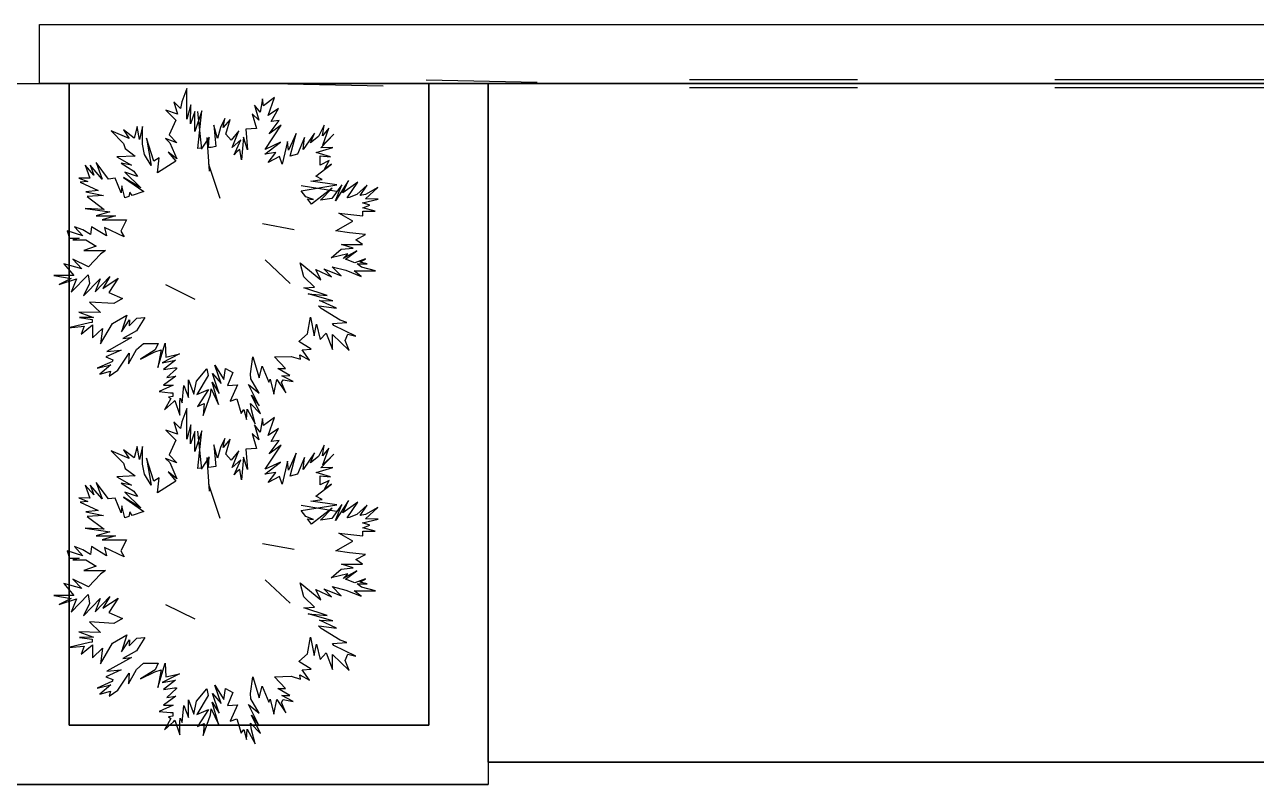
# Model space of a CAD drawing. Header units: metres. Extents: x 2 to 41.8, y 0.2 to 29.5.
# Drawn here: x 15.987 to 18.827, y 7.891 to 9.642 of the extents above; entities that cross this region are included whole.
import ezdxf

# ---------------------------------------------------------------- set-up
doc = ezdxf.new("R2010")
doc.units = ezdxf.units.M

msp = doc.modelspace()

# ---------------------------------------------------------------- linework, layer by layer
for p, q in [((16.9129, 9.5149), (17.1694, 9.509)), ((17.5205, 9.5153), (17.8277, 9.5153)), ((17.8277, 9.5153), (17.9076, 9.5153)), ((18.3623, 9.5153), (18.4422, 9.5153)), ((18.3906, 9.5153), (19.4971, 9.5153)), ((18.6305, 9.5153), (18.824, 9.5153)), ((15.9533, 9.5062), (20.8897, 9.5062)), ((16.0215, 9.5062), (20.8897, 9.5062)), ((16.0897, 9.5062), (16.9194, 9.5062)), ((16.0897, 9.5062), (16.0897, 8.0273)), ((16.0897, 9.5062), (16.0897, 8.0273)), ((16.5573, 9.5066), (16.8138, 9.5007)), ((16.9194, 9.5062), (16.9194, 8.0273)), ((16.9194, 9.5062), (16.9194, 8.0273)), ((17.0558, 9.5062), (20.8566, 9.5062)), ((17.0558, 9.5062), (17.0558, 7.9423)), ((17.0558, 9.5062), (17.0558, 7.891)), ((17.5205, 9.4971), (17.8277, 9.4971)), ((17.8277, 9.4971), (17.9076, 9.4971)), ((18.3623, 9.4971), (18.4422, 9.4971)), ((18.3906, 9.4971), (19.4971, 9.4971)), ((18.6305, 9.4971), (18.824, 9.4971)), ((16.3863, 9.442), (16.3954, 9.3549)), ((16.4074, 9.3818), (16.4129, 9.3043)), ((16.4112, 9.3203), (16.4372, 9.2418)), ((16.6249, 9.2715), (16.7066, 9.2579)), ((16.536, 9.1835), (16.6086, 9.1701)), ((16.5416, 9.0997), (16.5994, 9.0456)), ((16.3121, 9.043), (16.3798, 9.0094)), ((16.3863, 8.7046), (16.3954, 8.6176)), ((16.4074, 8.6444), (16.4129, 8.5669)), ((16.4112, 8.583), (16.4372, 8.5044)), ((16.6249, 8.5342), (16.7066, 8.5206)), ((16.536, 8.4461), (16.6086, 8.4328)), ((16.5416, 8.3624), (16.5994, 8.3082)), ((16.3121, 8.3057), (16.3798, 8.2721)), ((16.0897, 8.0273), (16.9194, 8.0273)), ((16.0897, 8.0273), (16.9194, 8.0273)), ((17.0558, 7.9423), (23.7036, 7.9423)), ((17.0558, 7.9423), (18.8306, 7.9423)), ((15.9533, 7.891), (17.0558, 7.891)), ((15.9533, 7.891), (17.0558, 7.891))]:
    msp.add_line(p, q)
for points in [[(17.0558, 9.5062), (20.8566, 9.5062), (20.8566, 11.7089), (23.7036, 11.7089), (23.7036, 7.9423), (17.0558, 7.9423), (17.0558, 9.5062)], [(16.9194, 9.5062), (17.0558, 9.5062), (17.0558, 7.891), (15.9533, 7.891), (15.9533, 9.5062), (16.0897, 9.5062), (16.0897, 8.0273), (16.9194, 8.0273), (16.9194, 9.5062)], [(16.8022, 9.2394), (16.7734, 9.2403), (16.8014, 9.2665), (16.7735, 9.2504), (16.7611, 9.2481), (16.7769, 9.272), (16.7537, 9.2504), (16.7359, 9.2435), (16.7307, 9.2426), (16.7555, 9.2785), (16.721, 9.2539), (16.7338, 9.2825), (16.7042, 9.2362), (16.719, 9.2729), (16.6957, 9.241), (16.6692, 9.237), (16.6964, 9.2649), (16.649, 9.2282), (16.6397, 9.2402), (16.6533, 9.239), (16.6357, 9.2454), (16.6252, 9.2591), (16.7069, 9.2727), (16.6473, 9.281), (16.6737, 9.2847), (16.6587, 9.2927), (16.695, 9.3202), (16.6785, 9.3087), (16.6896, 9.329), (16.6687, 9.3183), (16.669, 9.3395), (16.6927, 9.337), (16.6593, 9.3473), (16.6981, 9.3585), (16.6701, 9.3581), (16.7006, 9.3894), (16.675, 9.3645), (16.6888, 9.4032), (16.6741, 9.3858), (16.6779, 9.4103), (16.665, 9.3838), (16.6463, 9.3695), (16.6557, 9.3921), (16.6295, 9.3541), (16.6329, 9.3819), (16.6165, 9.3434), (16.5994, 9.3386), (16.6134, 9.3912), (16.5954, 9.3528), (16.5932, 9.3729), (16.5815, 9.3202), (16.5752, 9.3378), (16.5492, 9.3241), (16.5668, 9.3472), (16.5415, 9.3431), (16.5771, 9.3711), (16.5418, 9.3545), (16.5792, 9.4103), (16.5515, 9.3902), (16.5745, 9.4207), (16.5557, 9.4183), (16.573, 9.4486), (16.549, 9.4326), (16.5637, 9.4739), (16.5385, 9.4551), (16.536, 9.4711), (16.5307, 9.4399), (16.5177, 9.4566), (16.5275, 9.4221), (16.5123, 9.4367), (16.5222, 9.4023), (16.4972, 9.4007), (16.5014, 9.3537), (16.4922, 9.3824), (16.4876, 9.3304), (16.4839, 9.3539), (16.4773, 9.3497), (16.4702, 9.3418), (16.486, 9.3761), (16.4659, 9.3589), (16.4812, 9.3968), (16.4632, 9.3756), (16.4516, 9.3894), (16.4614, 9.4236), (16.4455, 9.4047), (16.4488, 9.4255), (16.4392, 9.4048), (16.4317, 9.3798), (16.4233, 9.4105), (16.4284, 9.3613), (16.4177, 9.3591), (16.4114, 9.3585), (16.4131, 9.3829), (16.3962, 9.357), (16.3865, 9.3561), (16.3956, 9.4431), (16.3797, 9.3954), (16.3797, 9.4417), (16.3695, 9.4133), (16.3706, 9.4569), (16.3614, 9.4243), (16.3613, 9.4258), (16.3613, 9.4945), (16.3496, 9.4637), (16.3464, 9.4485), (16.3311, 9.4641), (16.3402, 9.4354), (16.3133, 9.4445), (16.3357, 9.4215), (16.3204, 9.388), (16.3386, 9.3694), (16.3123, 9.3797), (16.322, 9.3698), (16.3381, 9.3324), (16.318, 9.3483), (16.3357, 9.3271), (16.2935, 9.3001), (16.2975, 9.3349), (16.2851, 9.3272), (16.268, 9.3805), (16.2794, 9.3176), (16.2636, 9.343), (16.2594, 9.3662), (16.2594, 9.4073), (16.2524, 9.3771), (16.2468, 9.4073), (16.2403, 9.3805), (16.2154, 9.3994), (16.2287, 9.3796), (16.187, 9.3974), (16.2153, 9.3683), (16.2191, 9.3564), (16.2421, 9.339), (16.1998, 9.3372), (16.234, 9.3179), (16.2097, 9.3223), (16.239, 9.3039), (16.2477, 9.2919), (16.2187, 9.3016), (16.2556, 9.2659), (16.2154, 9.2899), (16.2624, 9.2573), (16.2351, 9.2481), (16.2303, 9.256), (16.2276, 9.2456), (16.2185, 9.2425), (16.2114, 9.2701), (16.2097, 9.2539), (16.1965, 9.2881), (16.1808, 9.2861), (16.1525, 9.3241), (16.166, 9.286), (16.1382, 9.3177), (16.1473, 9.2953), (16.127, 9.3177), (16.1381, 9.2877), (16.1125, 9.2883), (16.1334, 9.2804), (16.1153, 9.2785), (16.1571, 9.2598), (16.1282, 9.2565), (16.169, 9.248), (16.1312, 9.2456), (16.1707, 9.2161), (16.1267, 9.2184), (16.1841, 9.2102), (16.1525, 9.2009), (16.1972, 9.2009), (16.1659, 9.1919), (16.2219, 9.1919), (16.2089, 9.1663), (16.2168, 9.1527), (16.1712, 9.1742), (16.176, 9.1554), (16.1417, 9.1761), (16.1392, 9.1581), (16.1215, 9.169), (16.1026, 9.1762), (16.1215, 9.1554), (16.0853, 9.1665), (16.0907, 9.1498), (16.1132, 9.1498), (16.0983, 9.1459), (16.1282, 9.1459), (16.1521, 9.131), (16.1242, 9.1216), (16.1739, 9.1216), (16.162, 9.1128), (16.1345, 9.0835), (16.0985, 9.1013), (16.1193, 9.0794), (16.0775, 9.0909), (16.101, 9.0634), (16.0551, 9.0634), (16.0945, 9.0567), (16.0674, 9.0427), (16.1068, 9.0561), (16.0944, 9.0253), (16.1336, 9.0655), (16.1372, 9.045), (16.123, 9.0167), (16.1618, 9.0564), (16.1497, 9.0261), (16.1838, 9.0611), (16.1679, 9.034), (16.2029, 9.0576), (16.1816, 9.0243), (16.2127, 9.0109), (16.193, 8.9989), (16.1368, 9.0025), (16.1623, 8.9783), (16.1122, 8.9796), (16.1463, 8.9673), (16.1141, 8.9666), (16.1428, 8.9627), (16.1433, 8.9558), (16.137, 8.9549), (16.0889, 8.9433), (16.1248, 8.9467), (16.118, 8.9284), (16.1436, 8.9498), (16.1438, 8.9465), (16.1435, 8.9198), (16.1666, 8.9419), (16.1626, 8.9061), (16.1897, 8.9535), (16.223, 8.9727), (16.2107, 8.9339), (16.2294, 8.9615), (16.2285, 8.9477), (16.2459, 8.9651), (16.2646, 8.9668), (16.2456, 8.9362), (16.2137, 8.9188), (16.2339, 8.9206), (16.1766, 8.8889), (16.21, 8.892), (16.1748, 8.8763), (16.1905, 8.8696), (16.1895, 8.8648), (16.1887, 8.8651), (16.155, 8.8503), (16.1858, 8.8575), (16.1606, 8.8365), (16.185, 8.8429), (16.1826, 8.8315), (16.2019, 8.8457), (16.2283, 8.8844), (16.2271, 8.8598), (16.2456, 8.8931), (16.2616, 8.9074), (16.2949, 8.9074), (16.288, 8.8924), (16.2547, 8.8712), (16.2874, 8.8875), (16.3024, 8.8923), (16.2942, 8.8518), (16.3113, 8.908), (16.3129, 8.8758), (16.3443, 8.8833), (16.3046, 8.8628), (16.3351, 8.8685), (16.3075, 8.8469), (16.333, 8.8506), (16.3376, 8.8506), (16.3373, 8.849), (16.3155, 8.8287), (16.3359, 8.8318), (16.3074, 8.8108), (16.3295, 8.8108), (16.2972, 8.7963), (16.3234, 8.7937), (16.3291, 8.7937), (16.3289, 8.7852), (16.319, 8.7837), (16.3242, 8.7799), (16.3097, 8.754), (16.3309, 8.7723), (16.3335, 8.776), (16.3451, 8.7422), (16.3451, 8.7717), (16.3463, 8.7808), (16.3506, 8.7706), (16.3545, 8.8099), (16.3649, 8.7827), (16.3649, 8.8234), (16.3774, 8.7899), (16.3834, 8.8201), (16.4077, 8.8488), (16.4109, 8.8333), (16.3845, 8.7894), (16.4112, 8.8009), (16.3857, 8.7619), (16.4013, 8.7687), (16.3991, 8.7412), (16.4163, 8.7889), (16.4171, 8.8027), (16.4342, 8.7668), (16.4194, 8.8178), (16.4357, 8.7921), (16.4202, 8.8378), (16.4405, 8.8147), (16.4256, 8.8569), (16.4464, 8.8241), (16.4502, 8.8491), (16.4673, 8.8403), (16.4554, 8.8102), (16.4785, 8.8114), (16.4614, 8.774), (16.4766, 8.7794), (16.4867, 8.746), (16.4931, 8.755), (16.499, 8.7319), (16.5008, 8.7556), (16.5192, 8.7215), (16.5106, 8.7543), (16.5081, 8.7691), (16.5314, 8.7452), (16.5106, 8.7877), (16.5283, 8.7632), (16.5033, 8.8125), (16.5283, 8.7927), (16.5086, 8.8253), (16.5083, 8.8375), (16.5134, 8.8763), (16.5281, 8.8276), (16.5353, 8.855), (16.5505, 8.818), (16.5534, 8.825), (16.5618, 8.7899), (16.5688, 8.8237), (16.5897, 8.7932), (16.5799, 8.8172), (16.5831, 8.8236), (16.6062, 8.8191), (16.5805, 8.8328), (16.5992, 8.8335), (16.5712, 8.8493), (16.5891, 8.8494), (16.5633, 8.876), (16.6023, 8.8773), (16.6237, 8.8706), (16.6221, 8.8809), (16.6443, 8.8686), (16.6275, 8.8923), (16.6482, 8.8941), (16.6193, 8.9113), (16.6392, 8.929), (16.6462, 8.9677), (16.6549, 8.925), (16.6607, 8.9517), (16.6684, 8.9164), (16.6828, 8.9312), (16.697, 8.8933), (16.697, 8.9279), (16.7353, 8.8909), (16.7262, 8.9141), (16.7323, 8.9282), (16.7509, 8.9236), (16.7003, 8.9483), (16.6972, 8.9531), (16.7299, 8.9555), (16.715, 8.9607), (16.6708, 8.9874), (16.6651, 8.9939), (16.6656, 8.9938), (16.7062, 8.9884), (16.6675, 9.0065), (16.6981, 9.0053), (16.6414, 9.0214), (16.6848, 9.0177), (16.6314, 9.0353), (16.656, 9.0368), (16.6312, 9.0604), (16.623, 9.0931), (16.6702, 9.0534), (16.6591, 9.0778), (16.6952, 9.0606), (16.6774, 9.0788), (16.7174, 9.0628), (16.6968, 9.0839), (16.7282, 9.0762), (16.7634, 9.0618), (16.7475, 9.0747), (16.7966, 9.0747), (16.7641, 9.083), (16.7539, 9.0904), (16.7769, 9.0906), (16.7605, 9.0941), (16.7733, 9.1019), (16.7485, 9.0927), (16.7269, 9.1014), (16.7535, 9.1204), (16.7221, 9.103), (16.7324, 9.1135), (16.6943, 9.1043), (16.717, 9.1241), (16.7451, 9.127), (16.7181, 9.1355), (16.7664, 9.1355), (16.751, 9.1462), (16.7731, 9.1581), (16.7361, 9.162), (16.7049, 9.1669), (16.7439, 9.1892), (16.7118, 9.2072), (16.7672, 9.2011), (16.7669, 9.2121), (16.7955, 9.2121), (16.7668, 9.2198), (16.7832, 9.2258), (16.7665, 9.231), (16.8022, 9.2394)], [(16.8022, 8.5021), (16.7734, 8.503), (16.8014, 8.5292), (16.7735, 8.513), (16.7611, 8.5108), (16.7769, 8.5346), (16.7537, 8.5131), (16.7359, 8.5062), (16.7307, 8.5053), (16.7555, 8.5411), (16.721, 8.5166), (16.7338, 8.5451), (16.7042, 8.4989), (16.719, 8.5356), (16.6957, 8.5037), (16.6692, 8.4997), (16.6964, 8.5276), (16.649, 8.4909), (16.6397, 8.5029), (16.6533, 8.5017), (16.6357, 8.5081), (16.6252, 8.5218), (16.7069, 8.5353), (16.6473, 8.5437), (16.6737, 8.5473), (16.6587, 8.5554), (16.695, 8.5829), (16.6785, 8.5713), (16.6896, 8.5916), (16.6687, 8.581), (16.669, 8.6021), (16.6927, 8.5996), (16.6593, 8.6099), (16.6981, 8.6212), (16.6701, 8.6207), (16.7006, 8.6521), (16.675, 8.6271), (16.6888, 8.6658), (16.6741, 8.6485), (16.6779, 8.673), (16.665, 8.6465), (16.6463, 8.6322), (16.6557, 8.6548), (16.6295, 8.6168), (16.6329, 8.6446), (16.6165, 8.606), (16.5994, 8.6012), (16.6134, 8.6539), (16.5954, 8.6154), (16.5932, 8.6355), (16.5815, 8.5829), (16.5752, 8.6005), (16.5492, 8.5867), (16.5668, 8.6098), (16.5415, 8.6057), (16.5771, 8.6338), (16.5418, 8.6172), (16.5792, 8.673), (16.5515, 8.6529), (16.5745, 8.6834), (16.5557, 8.681), (16.573, 8.7113), (16.549, 8.6952), (16.5637, 8.7365), (16.5385, 8.7177), (16.536, 8.7338), (16.5307, 8.7026), (16.5177, 8.7193), (16.5275, 8.6847), (16.5123, 8.6993), (16.5222, 8.665), (16.4972, 8.6633), (16.5014, 8.6164), (16.4922, 8.6451), (16.4876, 8.5931), (16.4839, 8.6166), (16.4773, 8.6124), (16.4702, 8.6045), (16.486, 8.6387), (16.4659, 8.6215), (16.4812, 8.6594), (16.4632, 8.6383), (16.4516, 8.6521), (16.4614, 8.6862), (16.4455, 8.6673), (16.4488, 8.6881), (16.4392, 8.6674), (16.4317, 8.6424), (16.4233, 8.6732), (16.4284, 8.6239), (16.4177, 8.6218), (16.4114, 8.6212), (16.4131, 8.6456), (16.3962, 8.6197), (16.3865, 8.6187), (16.3956, 8.7058), (16.3797, 8.6581), (16.3797, 8.7043), (16.3695, 8.676), (16.3706, 8.7196), (16.3614, 8.6869), (16.3613, 8.6884), (16.3613, 8.7572), (16.3496, 8.7264), (16.3464, 8.7111), (16.3311, 8.7267), (16.3402, 8.6981), (16.3133, 8.7071), (16.3357, 8.6842), (16.3204, 8.6506), (16.3386, 8.632), (16.3123, 8.6423), (16.322, 8.6325), (16.3381, 8.5951), (16.318, 8.611), (16.3357, 8.5898), (16.2935, 8.5627), (16.2975, 8.5975), (16.2851, 8.5899), (16.268, 8.6431), (16.2794, 8.5803), (16.2636, 8.6057), (16.2594, 8.6288), (16.2594, 8.6699), (16.2524, 8.6398), (16.2468, 8.6699), (16.2403, 8.6432), (16.2154, 8.6621), (16.2287, 8.6422), (16.187, 8.66), (16.2153, 8.6309), (16.2191, 8.6191), (16.2421, 8.6017), (16.1998, 8.5999), (16.234, 8.5806), (16.2097, 8.5849), (16.239, 8.5666), (16.2477, 8.5546), (16.2187, 8.5642), (16.2556, 8.5285), (16.2154, 8.5525), (16.2624, 8.52), (16.2351, 8.5108), (16.2303, 8.5187), (16.2276, 8.5082), (16.2185, 8.5052), (16.2114, 8.5328), (16.2097, 8.5166), (16.1965, 8.5508), (16.1808, 8.5487), (16.1525, 8.5867), (16.166, 8.5487), (16.1382, 8.5803), (16.1473, 8.558), (16.127, 8.5803), (16.1381, 8.5504), (16.1125, 8.551), (16.1334, 8.5431), (16.1153, 8.5411), (16.1571, 8.5225), (16.1282, 8.5192), (16.169, 8.5106), (16.1312, 8.5083), (16.1707, 8.4788), (16.1267, 8.4811), (16.1841, 8.4728), (16.1525, 8.4636), (16.1972, 8.4636), (16.1659, 8.4545), (16.2219, 8.4545), (16.2089, 8.429), (16.2168, 8.4153), (16.1712, 8.4369), (16.176, 8.418), (16.1417, 8.4388), (16.1392, 8.4207), (16.1215, 8.4317), (16.1026, 8.4388), (16.1215, 8.418), (16.0853, 8.4291), (16.0907, 8.4125), (16.1132, 8.4125), (16.0983, 8.4086), (16.1282, 8.4086), (16.1521, 8.3936), (16.1242, 8.3842), (16.1739, 8.3842), (16.162, 8.3755), (16.1345, 8.3461), (16.0985, 8.3639), (16.1193, 8.342), (16.0775, 8.3536), (16.101, 8.326), (16.0551, 8.326), (16.0945, 8.3194), (16.0674, 8.3054), (16.1068, 8.3188), (16.0944, 8.288), (16.1336, 8.3282), (16.1372, 8.3077), (16.123, 8.2793), (16.1618, 8.3191), (16.1497, 8.2887), (16.1838, 8.3237), (16.1679, 8.2967), (16.2029, 8.3203), (16.1816, 8.287), (16.2127, 8.2736), (16.193, 8.2615), (16.1368, 8.2652), (16.1623, 8.241), (16.1122, 8.2422), (16.1463, 8.2299), (16.1141, 8.2293), (16.1428, 8.2253), (16.1433, 8.2184), (16.137, 8.2176), (16.0889, 8.206), (16.1248, 8.2094), (16.118, 8.191), (16.1436, 8.2124), (16.1438, 8.2091), (16.1435, 8.1825), (16.1666, 8.2045), (16.1626, 8.1687), (16.1897, 8.2161), (16.223, 8.2353), (16.2107, 8.1965), (16.2294, 8.2241), (16.2285, 8.2104), (16.2459, 8.2277), (16.2646, 8.2295), (16.2456, 8.1988), (16.2137, 8.1814), (16.2339, 8.1833), (16.1766, 8.1515), (16.21, 8.1546), (16.1748, 8.1389), (16.1905, 8.1323), (16.1895, 8.1274), (16.1887, 8.1277), (16.155, 8.1129), (16.1858, 8.1201), (16.1606, 8.0992), (16.185, 8.1055), (16.1826, 8.0941), (16.2019, 8.1084), (16.2283, 8.1471), (16.2271, 8.1225), (16.2456, 8.1558), (16.2616, 8.17), (16.2949, 8.17), (16.288, 8.155), (16.2547, 8.1339), (16.2874, 8.1502), (16.3024, 8.1549), (16.2942, 8.1145), (16.3113, 8.1706), (16.3129, 8.1384), (16.3443, 8.1459), (16.3046, 8.1255), (16.3351, 8.1311), (16.3075, 8.1095), (16.333, 8.1133), (16.3376, 8.1132), (16.3373, 8.1117), (16.3155, 8.0914), (16.3359, 8.0944), (16.3074, 8.0734), (16.3295, 8.0735), (16.2972, 8.059), (16.3234, 8.0563), (16.3291, 8.0563), (16.3289, 8.0478), (16.319, 8.0464), (16.3242, 8.0425), (16.3097, 8.0167), (16.3309, 8.0349), (16.3335, 8.0386), (16.3451, 8.0049), (16.3451, 8.0344), (16.3463, 8.0435), (16.3506, 8.0332), (16.3545, 8.0725), (16.3649, 8.0454), (16.3649, 8.086), (16.3774, 8.0526), (16.3834, 8.0827), (16.4077, 8.1115), (16.4109, 8.0959), (16.3845, 8.0521), (16.4112, 8.0635), (16.3857, 8.0245), (16.4013, 8.0314), (16.3991, 8.0038), (16.4163, 8.0515), (16.4171, 8.0653), (16.4342, 8.0294), (16.4194, 8.0805), (16.4357, 8.0548), (16.4202, 8.1004), (16.4405, 8.0774), (16.4256, 8.1195), (16.4464, 8.0868), (16.4502, 8.1118), (16.4673, 8.103), (16.4554, 8.0729), (16.4785, 8.0741), (16.4614, 8.0366), (16.4766, 8.042), (16.4867, 8.0087), (16.4931, 8.0177), (16.499, 7.9946), (16.5008, 8.0183), (16.5192, 7.9842), (16.5106, 8.017), (16.5081, 8.0318), (16.5314, 8.0079), (16.5106, 8.0504), (16.5283, 8.0259), (16.5033, 8.0752), (16.5283, 8.0553), (16.5086, 8.0879), (16.5083, 8.1001), (16.5134, 8.139), (16.5281, 8.0903), (16.5353, 8.1176), (16.5505, 8.0807), (16.5534, 8.0876), (16.5618, 8.0525), (16.5688, 8.0864), (16.5897, 8.0558), (16.5799, 8.0798), (16.5831, 8.0862), (16.6062, 8.0818), (16.5805, 8.0955), (16.5992, 8.0961), (16.5712, 8.112), (16.5891, 8.1121), (16.5633, 8.1386), (16.6023, 8.14), (16.6237, 8.1333), (16.6221, 8.1436), (16.6443, 8.1312), (16.6275, 8.1549), (16.6482, 8.1567), (16.6193, 8.174), (16.6392, 8.1917), (16.6462, 8.2304), (16.6549, 8.1877), (16.6607, 8.2143), (16.6684, 8.1791), (16.6828, 8.1939), (16.697, 8.1559), (16.697, 8.1905), (16.7353, 8.1535), (16.7262, 8.1768), (16.7323, 8.1909), (16.7509, 8.1862), (16.7003, 8.211), (16.6972, 8.2158), (16.7299, 8.2181), (16.715, 8.2233), (16.6708, 8.25), (16.6651, 8.2566), (16.6656, 8.2565), (16.7062, 8.2511), (16.6675, 8.2691), (16.6981, 8.268), (16.6414, 8.284), (16.6848, 8.2804), (16.6314, 8.298), (16.656, 8.2995), (16.6312, 8.323), (16.623, 8.3558), (16.6702, 8.3161), (16.6591, 8.3404), (16.6952, 8.3232), (16.6774, 8.3415), (16.7174, 8.3254), (16.6968, 8.3466), (16.7282, 8.3389), (16.7634, 8.3244), (16.7475, 8.3373), (16.7966, 8.3373), (16.7641, 8.3457), (16.7539, 8.353), (16.7769, 8.3533), (16.7605, 8.3568), (16.7733, 8.3646), (16.7485, 8.3553), (16.7269, 8.3641), (16.7535, 8.383), (16.7221, 8.3657), (16.7324, 8.3762), (16.6943, 8.367), (16.717, 8.3867), (16.7451, 8.3897), (16.7181, 8.3982), (16.7664, 8.3982), (16.751, 8.4089), (16.7731, 8.4207), (16.7361, 8.4247), (16.7049, 8.4295), (16.7439, 8.4518), (16.7118, 8.4699), (16.7672, 8.4638), (16.7669, 8.4748), (16.7955, 8.4748), (16.7668, 8.4825), (16.7832, 8.4885), (16.7665, 8.4936), (16.8022, 8.5021)]]:
    msp.add_lwpolyline(points)
for points in [[(16.0215, 9.6426), (20.8897, 9.6426), (20.8897, 9.5062), (16.0215, 9.5062)], [(16.0897, 9.5062), (16.9194, 9.5062), (16.9194, 8.0273), (16.0897, 8.0273)]]:
    msp.add_lwpolyline(points, close=True)

doc.saveas('drawing.dxf')
